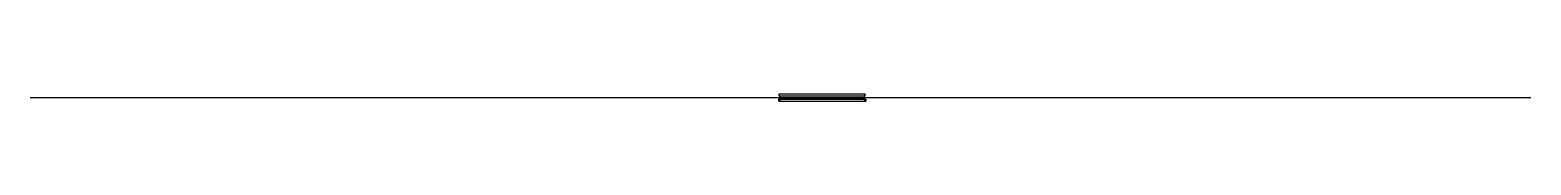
# Model space of a CAD drawing. Units: millimetres at full size, sheet at 1:100. Extents: x -15551 to 15061, y -3565 to -3415.
import ezdxf

# ---------------------------------------------------------------- set-up
doc = ezdxf.new("R2010")
doc.units = ezdxf.units.MM
doc.header["$LTSCALE"] = 100
doc.layers.add('0-0', color=7, linetype='Continuous')

msp = doc.modelspace()

# ---------------------------------------------------------------- linework, layer by layer
at = {"layer": '0-0'}
for p, q in [((-15551, -3489.8), (15061.2, -3489.8)), ((-269.9, -3454.8), (-244.9, -3454.8)), ((-259.9, -3524.8), (-259.9, -3454.8)), ((-244.9, -3501.8), (1455.1, -3501.8)), ((1480.1, -3454.8), (1455.1, -3454.8)), ((1470.1, -3524.8), (1470.1, -3454.8))]:
    msp.add_line(p, q, dxfattribs=at)
at = {"layer": '0-0', "color": 6}
for p, q in [((-284.9, -3524.8), (-284.9, -3564.8)), ((-259.9, -3524.8), (-284.9, -3524.8)), ((-259.9, -3564.8), (-284.9, -3564.8)), ((-259.9, -3524.8), (-259.9, -3564.8)), ((1470.1, -3524.8), (1470.1, -3564.8)), ((1470.1, -3524.8), (1495.1, -3524.8)), ((1470.1, -3564.8), (1495.1, -3564.8)), ((1495.1, -3524.8), (1495.1, -3564.8))]:
    msp.add_line(p, q, dxfattribs=at)
at = {"layer": '0-0', "color": 4}
for p, q in [((-269.9, -3454.8), (-269.9, -3414.8)), ((-269.9, -3414.8), (1480.1, -3414.8)), ((-261.9, -3564.8), (1472.1, -3564.8)), ((-244.9, -3454.8), (1455.1, -3454.8)), ((-244.9, -3524.8), (1455.1, -3524.8)), ((1480.1, -3454.8), (1480.1, -3414.8))]:
    msp.add_line(p, q, dxfattribs=at)
at = {"layer": '0-0'}
for points in [[(-269.9, -3524.8), (-244.9, -3524.8), (-244.9, -3489.8), (-259.9, -3489.8)], [(1480.1, -3524.8), (1455.1, -3524.8), (1455.1, -3489.8), (1470.1, -3489.8)]]:
    msp.add_lwpolyline(points, dxfattribs=at)

doc.saveas('drawing.dxf')
